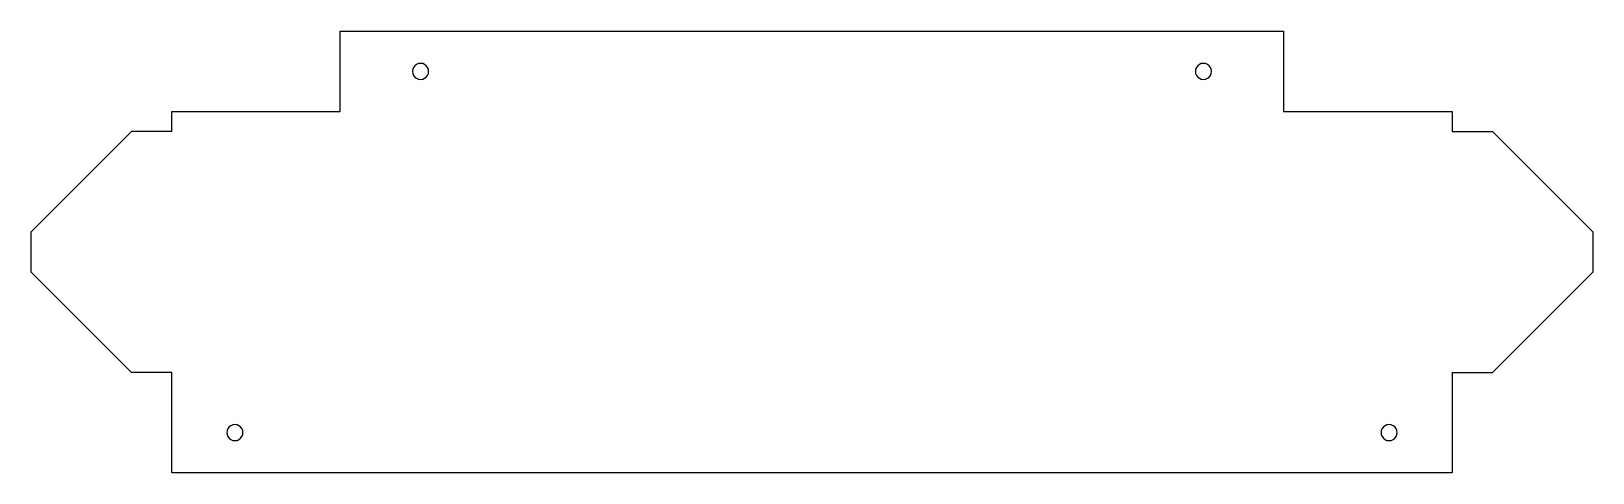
# Model space of a CAD drawing. Header units: metres. Extents: x 835 to 1224, y 1954 to 2064.
import ezdxf

# ---------------------------------------------------------------- set-up
doc = ezdxf.new("R2010")
doc.units = ezdxf.units.M

msp = doc.modelspace()

# ---------------------------------------------------------------- linework, layer by layer
at = {"layer": 'GROUP0'}
for p, q in [((911.52, 2063.9, 0), (1146.52, 2063.9, 0)), ((911.52, 2043.9, 0), (911.52, 2063.9, 0)), ((1146.52, 2063.9, 0), (1146.52, 2043.9, 0)), ((929.59, 2054.42, 0), (929.52, 2053.9, 0)), ((929.79, 2054.9, 0), (929.59, 2054.42, 0)), ((930.11, 2055.31, 0), (929.79, 2054.9, 0)), ((930.52, 2055.63, 0), (930.11, 2055.31, 0)), ((931.01, 2055.83, 0), (930.52, 2055.63, 0)), ((931.52, 2055.9, 0), (931.01, 2055.83, 0)), ((932.04, 2055.83, 0), (931.52, 2055.9, 0)), ((932.52, 2055.63, 0), (932.04, 2055.83, 0)), ((932.94, 2055.31, 0), (932.52, 2055.63, 0)), ((933.26, 2054.9, 0), (932.94, 2055.31, 0)), ((933.46, 2054.42, 0), (933.26, 2054.9, 0)), ((933.52, 2053.9, 0), (933.46, 2054.42, 0)), ((1124.59, 2054.42, 0), (1124.52, 2053.9, 0)), ((1124.79, 2054.9, 0), (1124.59, 2054.42, 0)), ((1125.11, 2055.31, 0), (1124.79, 2054.9, 0)), ((1125.52, 2055.63, 0), (1125.11, 2055.31, 0)), ((1126.01, 2055.83, 0), (1125.52, 2055.63, 0)), ((1126.52, 2055.9, 0), (1126.01, 2055.83, 0)), ((1127.04, 2055.83, 0), (1126.52, 2055.9, 0)), ((1127.52, 2055.63, 0), (1127.04, 2055.83, 0)), ((1127.94, 2055.31, 0), (1127.52, 2055.63, 0)), ((1128.26, 2054.9, 0), (1127.94, 2055.31, 0)), ((1128.46, 2054.42, 0), (1128.26, 2054.9, 0)), ((1128.52, 2053.9, 0), (1128.46, 2054.42, 0)), ((929.52, 2053.9, 0), (929.59, 2053.38, 0)), ((929.59, 2053.38, 0), (929.79, 2052.9, 0)), ((929.79, 2052.9, 0), (930.11, 2052.49, 0)), ((930.11, 2052.49, 0), (930.52, 2052.17, 0)), ((930.52, 2052.17, 0), (931.01, 2051.97, 0)), ((931.01, 2051.97, 0), (931.52, 2051.9, 0)), ((931.52, 2051.9, 0), (932.04, 2051.97, 0)), ((932.04, 2051.97, 0), (932.52, 2052.17, 0)), ((932.52, 2052.17, 0), (932.94, 2052.49, 0)), ((932.94, 2052.49, 0), (933.26, 2052.9, 0)), ((933.26, 2052.9, 0), (933.46, 2053.38, 0)), ((933.46, 2053.38, 0), (933.52, 2053.9, 0)), ((1124.52, 2053.9, 0), (1124.59, 2053.38, 0)), ((1124.59, 2053.38, 0), (1124.79, 2052.9, 0)), ((1124.79, 2052.9, 0), (1125.11, 2052.49, 0)), ((1125.11, 2052.49, 0), (1125.52, 2052.17, 0)), ((1125.52, 2052.17, 0), (1126.01, 2051.97, 0)), ((1126.01, 2051.97, 0), (1126.52, 2051.9, 0)), ((1126.52, 2051.9, 0), (1127.04, 2051.97, 0)), ((1127.04, 2051.97, 0), (1127.52, 2052.17, 0)), ((1127.52, 2052.17, 0), (1127.94, 2052.49, 0)), ((1127.94, 2052.49, 0), (1128.26, 2052.9, 0)), ((1128.26, 2052.9, 0), (1128.46, 2053.38, 0)), ((1128.46, 2053.38, 0), (1128.52, 2053.9, 0)), ((869.52, 2043.9, 0), (911.52, 2043.9, 0)), ((869.52, 2038.9, 0), (869.52, 2043.9, 0)), ((1146.52, 2043.9, 0), (1188.52, 2043.9, 0)), ((1188.52, 2043.9, 0), (1188.52, 2038.9, 0)), ((834.52, 2013.9, 0), (859.52, 2038.9, 0)), ((869.52, 2038.9, 0), (859.52, 2038.9, 0)), ((1188.52, 2038.9, 0), (1198.52, 2038.9, 0)), ((1198.52, 2038.9, 0), (1223.52, 2013.9, 0)), ((834.52, 2003.9, 0), (834.52, 2013.9, 0)), ((1223.52, 2013.9, 0), (1223.52, 2003.9, 0)), ((859.52, 1978.9, 0), (834.52, 2003.9, 0)), ((1223.52, 2003.9, 0), (1198.52, 1978.9, 0)), ((869.52, 1978.9, 0), (859.52, 1978.9, 0)), ((869.52, 1953.9, 0), (869.52, 1978.9, 0)), ((1188.52, 1978.9, 0), (1188.52, 1953.9, 0)), ((1188.52, 1978.9, 0), (1198.52, 1978.9, 0)), ((883.54, 1964.9, 0), (883.34, 1964.42, 0)), ((883.86, 1965.31, 0), (883.54, 1964.9, 0)), ((884.27, 1965.63, 0), (883.86, 1965.31, 0)), ((884.76, 1965.83, 0), (884.27, 1965.63, 0)), ((885.27, 1965.9, 0), (884.76, 1965.83, 0)), ((885.79, 1965.83, 0), (885.27, 1965.9, 0)), ((886.27, 1965.63, 0), (885.79, 1965.83, 0)), ((886.69, 1965.31, 0), (886.27, 1965.63, 0)), ((887.01, 1964.9, 0), (886.69, 1965.31, 0)), ((887.21, 1964.42, 0), (887.01, 1964.9, 0)), ((1171.04, 1964.9, 0), (1170.84, 1964.42, 0)), ((1171.36, 1965.31, 0), (1171.04, 1964.9, 0)), ((1171.77, 1965.63, 0), (1171.36, 1965.31, 0)), ((1172.26, 1965.83, 0), (1171.77, 1965.63, 0)), ((1172.77, 1965.9, 0), (1172.26, 1965.83, 0)), ((1173.29, 1965.83, 0), (1172.77, 1965.9, 0)), ((1173.77, 1965.63, 0), (1173.29, 1965.83, 0)), ((1174.19, 1965.31, 0), (1173.77, 1965.63, 0)), ((1174.51, 1964.9, 0), (1174.19, 1965.31, 0)), ((1174.71, 1964.42, 0), (1174.51, 1964.9, 0)), ((883.34, 1964.42, 0), (883.27, 1963.9, 0)), ((883.27, 1963.9, 0), (883.34, 1963.38, 0)), ((883.34, 1963.38, 0), (883.54, 1962.9, 0)), ((883.54, 1962.9, 0), (883.86, 1962.49, 0)), ((883.86, 1962.49, 0), (884.27, 1962.17, 0)), ((884.27, 1962.17, 0), (884.76, 1961.97, 0)), ((884.76, 1961.97, 0), (885.27, 1961.9, 0)), ((885.27, 1961.9, 0), (885.79, 1961.97, 0)), ((885.79, 1961.97, 0), (886.27, 1962.17, 0)), ((886.27, 1962.17, 0), (886.69, 1962.49, 0)), ((886.69, 1962.49, 0), (887.01, 1962.9, 0)), ((887.01, 1962.9, 0), (887.21, 1963.38, 0)), ((887.27, 1963.9, 0), (887.21, 1964.42, 0)), ((887.21, 1963.38, 0), (887.27, 1963.9, 0)), ((1170.84, 1964.42, 0), (1170.77, 1963.9, 0)), ((1170.77, 1963.9, 0), (1170.84, 1963.38, 0)), ((1170.84, 1963.38, 0), (1171.04, 1962.9, 0)), ((1171.04, 1962.9, 0), (1171.36, 1962.49)), ((1171.36, 1962.49), (1171.77, 1962.17, 0)), ((1171.77, 1962.17, 0), (1172.26, 1961.97, 0)), ((1172.26, 1961.97, 0), (1172.77, 1961.9, 0)), ((1172.77, 1961.9, 0), (1173.29, 1961.97, 0)), ((1173.29, 1961.97, 0), (1173.77, 1962.17, 0)), ((1173.77, 1962.17, 0), (1174.19, 1962.49, 0)), ((1174.19, 1962.49, 0), (1174.51, 1962.9, 0)), ((1174.51, 1962.9, 0), (1174.71, 1963.38, 0)), ((1174.77, 1963.9, 0), (1174.71, 1964.42, 0)), ((1174.71, 1963.38, 0), (1174.77, 1963.9, 0)), ((1188.52, 1953.9, 0), (869.52, 1953.9, 0))]:
    msp.add_line(p, q, dxfattribs=at)

doc.saveas('drawing.dxf')
